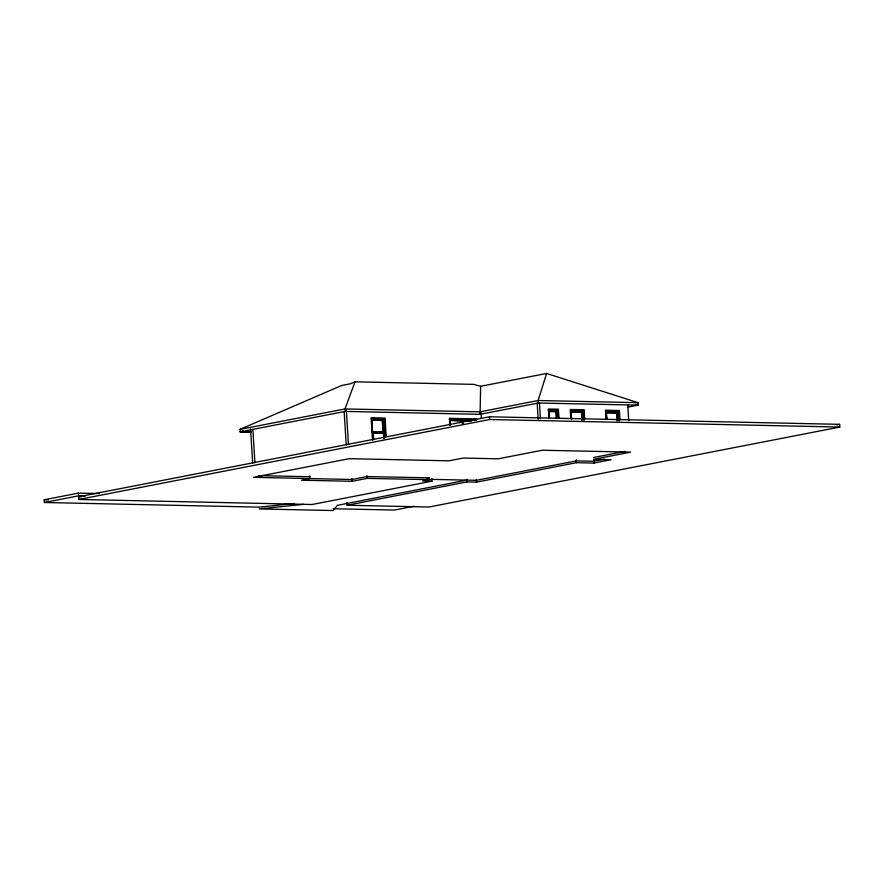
<?xml version="1.0" encoding="UTF-8"?>
<svg xmlns="http://www.w3.org/2000/svg" width="884" height="884" viewBox="0 0 884 884"><rect width="100%" height="100%" fill="white"/><g stroke="black" fill="none" stroke-linecap="round" stroke-linejoin="round"><path stroke-width="1.33" d="M480.62 386.297L480.078 414.309L538.323 403.027L638.215 405.137L638.06 402.673L546.588 373.457L480.62 386.297L473.758 384.374L355.025 381.822L350.396 383.8L341.644 385.501L239.984 429.37L240.139 431.834L251.167 432.066M546.588 373.457L538.124 400.518L538.279 402.982M355.025 381.822L344.981 408.938L345.125 411.403L480.222 414.331M242.824 430.74L240.315 431.823L251.354 432.055M239.984 429.37L344.981 408.938L479.924 411.845L538.124 400.518L638.06 402.673M240.139 431.834L345.158 411.414M382.816 419.115L384.496 418.784L385.601 436.696M382.551 420.397L382.838 432.077L382.551 420.397L371.6 420.254L372.308 431.856M373.081 437.083L373.269 433.138L373.667 439.58M449.558 419.149L476.609 419.789M449.834 419.149L450.022 424.486M385.137 437.215L384.805 431.933L379.092 431.956M462.454 423.425L462.387 420.596L450.089 420.309L462.476 420.718L450 420.508L450.531 424.464M372.849 433.215L383.789 433.359L384.109 438.519M293.985 503.504L259.078 507.129L44.366 502.499L44.2 499.78L78.433 493.117L99.141 493.559M463.448 420.519L471.724 420.707M463.647 420.662L471.78 420.839M44.366 502.499L78.599 495.836L85.505 495.99M431.79 478.454L431.956 481.172L312.129 504.499L78.82 499.46L78.654 496.742L489.493 416.784L839.634 424.342L839.8 427.06L428.961 507.018L347.147 505.25L346.981 502.532M78.82 499.46L489.659 419.513L839.8 427.06M556.776 417.977L556.379 411.535L548.478 411.458L556.169 411.579L556.566 418.022M556.334 410.253L558.014 409.922L558.522 418.187M556.379 411.535L556.356 418.066M571.097 418.386L570.71 411.933L581.65 412.077L582.125 419.823M584.202 420.121L583.606 410.474L581.926 410.795L582.258 416.309M581.65 412.077L581.705 419.9M627.353 407.215L638.215 405.137M606.358 419.149L605.96 412.695L616.91 412.839L617.386 420.574M617.187 411.557L618.866 411.237L619.452 420.883M616.91 412.839L616.966 420.662M309.82 475.824L309.986 478.542L301.422 480.211L352.119 481.305L367.092 478.388L429.502 479.647L422.662 480.973L431.956 481.172M427.116 478.277L429.392 477.835L366.982 476.575L352.009 479.493L253.443 477.327L349.313 458.674L448.984 460.818L463.106 458.067L498.112 458.829L542.29 450.232L630.646 452.133L593.562 459.349L611.076 459.724L593.96 463.061L576.445 462.686L476.487 482.134L466.973 481.935L347.147 505.25M466.874 480.123L337.39 505.317L333.224 510.543L259.189 508.941L303.488 504.344M593.451 457.536L625.231 451.359M604.38 459.194L593.849 461.249L576.335 460.873L476.365 480.321L429.447 479.316M414.253 506.212L394.507 510.057L333.113 508.731M836.927 424.873L839.634 424.342M558.014 409.922L548.964 409.723L549.461 417.988M583.606 410.474L570.876 410.198L571.373 418.463M618.866 411.237L606.137 410.961L606.634 419.226M548.025 409.911L557.075 410.099L557.561 418.01M571.208 410.408L582.666 410.651L583.23 419.889M606.468 411.171L617.927 411.414L618.491 420.651M570.71 411.933L581.44 412.121L581.915 419.856M605.96 412.695L616.701 412.883L617.176 420.618M476.874 418.883L449.503 418.364L449.757 424.961M458.387 418.684L462.431 418.773M458.431 418.972L462.476 419.049M449.37 419.27L476.509 419.801M449.426 419.546L476.299 420.033M384.496 418.784L371.766 418.508L373.026 439.182M371.678 418.806L383.557 418.972L384.628 435.978M371.357 418.872L375.181 418.95M384.805 431.933L371.656 431.746L375.479 431.823M383.789 433.359L373.059 433.182L373.457 439.624M258.857 475.636L309.875 476.73M78.654 496.742L81.416 496.808M44.2 499.78L48.333 499.869M635.264 404.342L637.872 405.17M627.739 404.662L628.723 420.762M619.982 419.745L619.419 410.519L605.496 410.22L606.059 419.447M617.507 411.502L617.905 418.088M617.441 415.69L617.607 418.452M606.391 412.618L606.778 419.06M606.181 412.651L606.568 419.104M593.783 460.343L593.96 463.061M584.722 418.994L584.158 409.756L570.235 409.458L570.799 418.684M582.247 410.74L582.644 417.325M576.28 459.967L576.445 462.686M571.13 411.856L571.594 419.591M558.964 418.43L558.401 409.204L548.489 408.994L549.052 418.22M556.655 410.187L557.141 418.099M548.898 411.369L549.284 417.823M548.555 412.751L548.865 417.9M539.428 402.618L540.411 418.773M537.174 403.06L538.168 419.215M489.493 416.784L489.659 419.513M481.007 412.629L481.338 418.01M476.31 479.415L476.487 482.134M466.807 479.216L466.973 481.935M462.962 422.475L462.73 419.48L462.708 423.657M462.63 419.502L462.807 423.635M462.199 420.773L462.365 423.447M450.089 420.309L450.343 424.497M449.879 418.298L450.299 425.094M449.525 421.889L449.702 424.762M386.186 436.53L385.048 418.077L371.125 417.778L372.495 440.188M383.225 420.375L383.7 428.287M383.236 426L383.402 428.762M383.579 433.403L383.899 438.563M383.369 433.447L383.689 438.608M382.33 420.441L383.048 432.044M371.755 422.828L372.23 430.563M366.926 475.669L367.092 478.388M351.954 478.587L352.119 481.305M346.351 410.231L348.451 444.541M344.185 411.944L346.208 444.95M252.89 429.712L254.912 462.719M250.57 428.895L252.669 463.183M78.433 493.117L78.599 495.836"/></g></svg>
